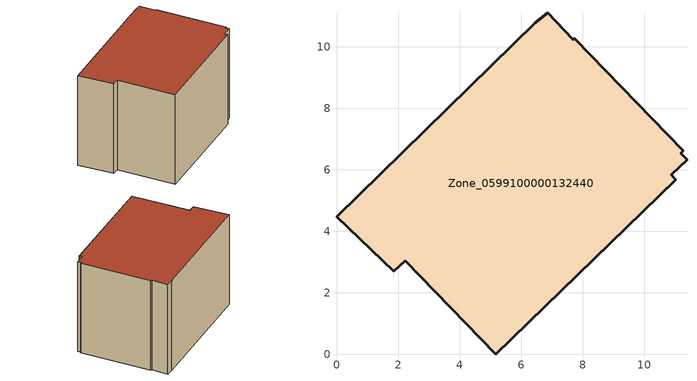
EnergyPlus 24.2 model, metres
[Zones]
Zone_0599100000132440
 floor ground (C_G): 0,4.48 6.46,10.78 6.87,11.11 7.68,10.24 7.74,10.26 11.27,6.62 11.19,6.54 11.39,6.32 10.88,5.83 11.02,5.68 5.17,0 2.24,3.04 1.86,2.7 z0
 wall outside (C_F): 6.46,10.78 0,4.48 1.86,2.7 2.24,3.04 5.17,0 11.02,5.68 10.88,5.83 11.39,6.32 11.19,6.54 11.27,6.62 7.74,10.26 7.68,10.24 6.87,11.11 6.46,10.78 z0:6.93
 roof outside (C_R): 11.27,6.62 7.74,10.26 7.68,10.24 6.87,11.11 6.46,10.78 0,4.48 1.86,2.7 2.24,3.04 5.17,0 11.02,5.68 10.88,5.83 11.39,6.32 11.19,6.54 z6.93
[BUILDING]
Pand.0599100000132440: North Axis=0; Terrain=City; Loads Convergence Tolerance Value=0.04; Temperature Convergence Tolerance Value=0.4; Solar Distribution=FullExterior; Maximum Number of Warmup Days=25; Minimum Number of Warmup Days=1
[Site:Location]
Rotterdam.The.Hague.AP_ZH_NLD Design_Conditions: Latitude=51.96; Longitude=4.45; Time Zone=1; Elevation=-4.5
[SITE:GROUNDTEMPERATURE:BUILDINGSURFACE]
18, 18, 18, 18, 18, 18, 18, 18, 18, 18, 18, 18
[MATERIAL] Thermal Absorptance=0.9; Solar Absorptance=0.7; Visible Absorptance=0.7
Name | Roughness | Thickness | Conductivity | Density | Specific Heat
G.TI.1946 | MediumSmooth | 0.15 | 1 | 540 | 1210
F.TI.1946 | Rough | 0.3 | 0.857143 | 1920 | 840
R.TI.1946 | MediumRough | 0.2 | 0.1 | 1500 | 1000
[CONSTRUCTION]
C_G: G.TI.1946
C_F: F.TI.1946
C_R: R.TI.1946
[ZONE]
Zone_0599100000132440: Type=1; Multiplier=1; Ceiling Height=Autocalculate; Volume=Autocalculate; Floor Area=autocalculate; Part of Total Floor Area=Yes
[ZONEINFILTRATION:DESIGNFLOWRATE]
Infil_Zone_0599100000132440: Zone or ZoneList or Space or SpaceList=Zone_0599100000132440; Schedule=AlwaysOn; Design Flow Rate Calculation Method=Flow/Area; Flow Rate per Floor Area=0.003; Constant Term Coefficient=1; Temperature Term Coefficient=0; Velocity Term Coefficient=0; Velocity Squared Term Coefficient=0
[HVACTEMPLATE:ZONE:IDEALLOADSAIRSYSTEM]
Zone_0599100000132440: Maximum Heating Supply Air Temperature=50; Minimum Cooling Supply Air Temperature=13; Maximum Heating Supply Air Humidity Ratio=0.0156; Minimum Cooling Supply Air Humidity Ratio=0.0077; Heating Limit=NoLimit; Cooling Limit=NoLimit; Dehumidification Control Type=ConstantSensibleHeatRatio; Cooling Sensible Heat Ratio=0.7; Dehumidification Setpoint=60; Humidification Control Type=None; Humidification Setpoint=30; Outdoor Air Method=None; Outdoor Air Flow Rate per Person=0.00944; Outdoor Air Flow Rate per Zone Floor Area=0; Outdoor Air Flow Rate per Zone=0; Demand Controlled Ventilation Type=None; Outdoor Air Economizer Type=NoEconomizer; Heat Recovery Type=None; Sensible Heat Recovery Effectiveness=0.7; Latent Heat Recovery Effectiveness=0.65
[ZONECONTROL:THERMOSTAT]
ThermostatControl_Zone_0599100000132440: Zone or ZoneList=Zone_0599100000132440; Control Type Schedule=DualSetpointControlType; Control 1=Thermostat_Zone_0599100000132440; Temperature Difference Between Cutout And Setpoint=0
[THERMOSTATSETPOINT:DUALSETPOINT]
Thermostat_Zone_0599100000132440: Heating Setpoint Temperature Schedule=HeatingSetpoint_Zone_0599100000132440; Cooling Setpoint Temperature Schedule=CoolingSetpoint_Zone_0599100000132440
[SCHEDULE:COMPACT]
HeatingSetpoint_Zone_0599100000132440: Through: 12/31, For: AllDays, Until: 24:00, 21
CoolingSetpoint_Zone_0599100000132440: Through: 12/31, For: AllDays, Until: 24:00, 24
DualSetpointControlType: Through: 12/31, For: AllDays, Until: 24:00, 4
AlwaysOn: Through: 12/31, For: AllDays, Until: 24:00, 1
